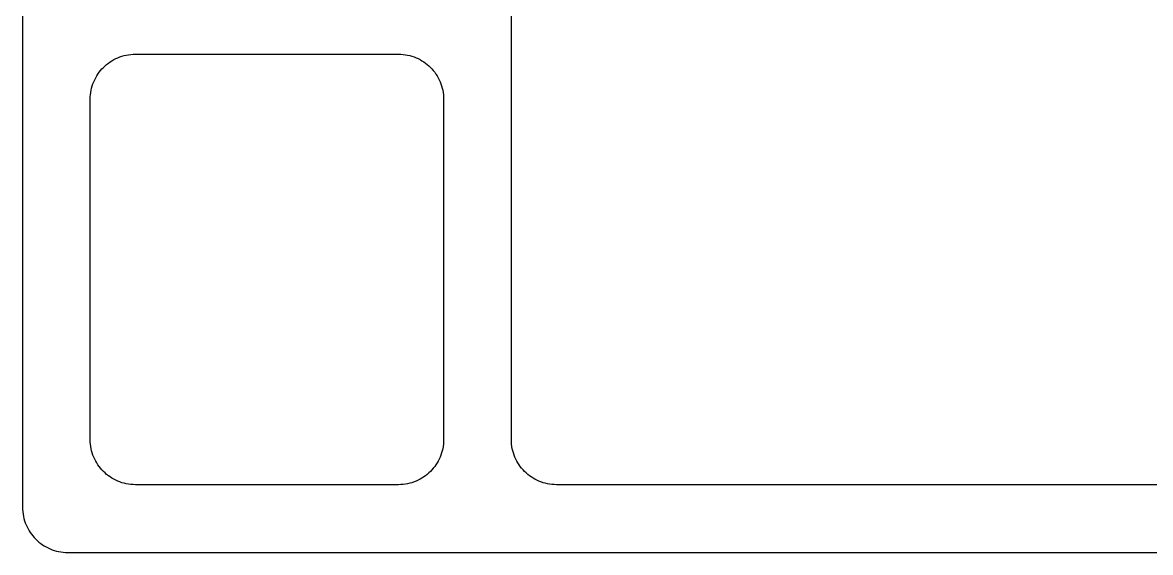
# Model space of a CAD drawing. Extents: x 0 to 500, y 0 to 300.
# Drawn here: x 0 to 250, y 0 to 117.4 of the extents above; entities that cross this region are included whole.
import ezdxf

# ---------------------------------------------------------------- set-up
doc = ezdxf.new("R2010")
doc.units = 0
doc.layers.add('Nível Padrão', color=18, linetype='CONTINUOUS')

msp = doc.modelspace()

# ---------------------------------------------------------------- linework, layer by layer
at = {"layer": 'Nível Padrão'}
for points in [[(0, 290), (0, 10), (0, 10), (0.01, 9.49), (0.05, 8.98), (0.12, 8.48), (0.2, 7.98), (0.31, 7.5), (0.45, 7.03), (0.61, 6.56), (0.79, 6.11), (0.99, 5.66), (1.21, 5.23), (1.45, 4.81), (1.71, 4.41), (1.99, 4.02), (2.28, 3.64), (2.6, 3.28), (2.93, 2.93), (3.28, 2.6), (3.64, 2.28), (4.02, 1.99), (4.41, 1.71), (4.81, 1.45), (5.23, 1.21), (5.66, 0.99), (6.11, 0.79), (6.56, 0.61), (7.03, 0.45), (7.5, 0.31), (7.98, 0.2), (8.48, 0.12), (8.98, 0.05), (9.49, 0.01), (10, 0), (490, 0)], [(475, 15), (118.34, 15), (117.82, 15.01), (117.32, 15.05), (116.82, 15.12), (116.32, 15.2), (115.84, 15.31), (115.36, 15.45), (114.9, 15.61), (114.45, 15.79), (114, 15.99), (113.57, 16.21), (113.15, 16.45), (112.75, 16.71), (112.36, 16.99), (111.98, 17.28), (111.61, 17.6), (111.27, 17.93), (110.94, 18.28), (110.62, 18.64), (110.33, 19.02), (110.05, 19.41), (109.79, 19.81), (109.55, 20.23), (109.32, 20.66), (109.12, 21.11), (108.95, 21.56), (108.79, 22.03), (108.65, 22.5), (108.54, 22.98), (108.45, 23.48), (108.39, 23.98), (108.35, 24.49), (108.34, 25), (108.34, 25), (108.34, 166.2)]]:
    msp.add_lwpolyline(points, dxfattribs=at)
msp.add_lwpolyline([(93.34, 25), (93.33, 24.49), (93.29, 23.98), (93.22, 23.48), (93.14, 22.98), (93.02, 22.5), (92.89, 22.03), (92.73, 21.56), (92.55, 21.11), (92.35, 20.66), (92.13, 20.23), (91.89, 19.81), (91.63, 19.41), (91.35, 19.02), (91.05, 18.64), (90.74, 18.28), (90.41, 17.93), (90.06, 17.6), (89.7, 17.28), (89.32, 16.99), (88.93, 16.71), (88.52, 16.45), (88.11, 16.21), (87.67, 15.99), (87.23, 15.79), (86.78, 15.61), (86.31, 15.45), (85.84, 15.31), (85.35, 15.2), (84.86, 15.12), (84.36, 15.05), (83.85, 15.01), (83.34, 15), (25, 15), (24.49, 15.01), (23.98, 15.05), (23.48, 15.12), (22.98, 15.2), (22.5, 15.31), (22.03, 15.45), (21.56, 15.61), (21.11, 15.79), (20.66, 15.99), (20.23, 16.21), (19.81, 16.45), (19.41, 16.71), (19.02, 16.99), (18.64, 17.28), (18.28, 17.6), (17.93, 17.93), (17.6, 18.28), (17.28, 18.64), (16.99, 19.02), (16.71, 19.41), (16.45, 19.81), (16.21, 20.23), (15.99, 20.66), (15.79, 21.11), (15.61, 21.56), (15.45, 22.03), (15.31, 22.5), (15.2, 22.98), (15.12, 23.48), (15.05, 23.98), (15.01, 24.49), (15, 25), (15, 100.35), (15.01, 100.87), (15.05, 101.38), (15.12, 101.88), (15.2, 102.37), (15.31, 102.85), (15.45, 103.33), (15.61, 103.79), (15.79, 104.25), (15.99, 104.69), (16.21, 105.12), (16.45, 105.54), (16.71, 105.94), (16.99, 106.34), (17.28, 106.71), (17.6, 107.08), (17.93, 107.42), (18.28, 107.76), (18.64, 108.07), (19.02, 108.37), (19.41, 108.65), (19.81, 108.91), (20.23, 109.15), (20.66, 109.37), (21.11, 109.57), (21.56, 109.75), (22.03, 109.9), (22.5, 110.04), (22.98, 110.15), (23.48, 110.24), (23.98, 110.3), (24.49, 110.34), (25, 110.35), (83.34, 110.35), (83.85, 110.34), (84.36, 110.3), (84.86, 110.24), (85.35, 110.15), (85.84, 110.04), (86.31, 109.9), (86.78, 109.75), (87.23, 109.57), (87.67, 109.37), (88.11, 109.15), (88.52, 108.91), (88.93, 108.65), (89.32, 108.37), (89.7, 108.07), (90.06, 107.76), (90.41, 107.42), (90.74, 107.08), (91.05, 106.71), (91.35, 106.34), (91.63, 105.94), (91.89, 105.54), (92.13, 105.12), (92.35, 104.69), (92.55, 104.25), (92.73, 103.79), (92.89, 103.33), (93.02, 102.85), (93.14, 102.37), (93.22, 101.88), (93.29, 101.38), (93.33, 100.87), (93.34, 100.35), (93.34, 25)], close=True, dxfattribs=at)

doc.saveas('drawing.dxf')
